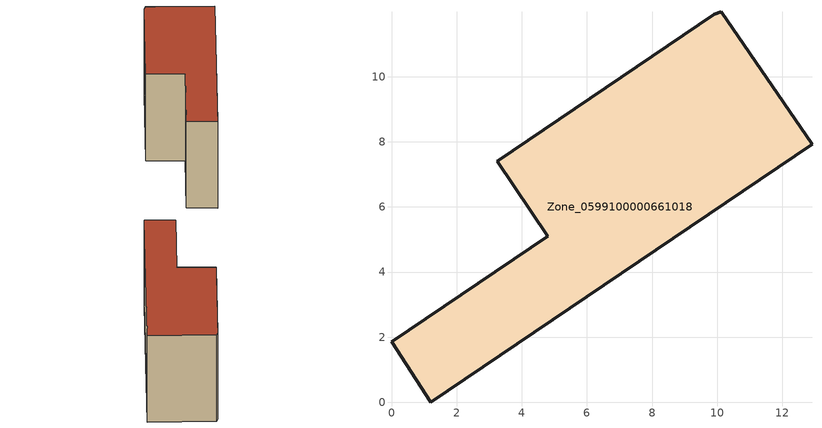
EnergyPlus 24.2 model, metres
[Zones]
Zone_0599100000661018
 floor ground (C_G): 3.25,7.41 9.91,11.91 10.12,11.99 12.91,7.93 1.21,0 0,1.86 4.79,5.11 z0
 wall outside (C_F): 9.91,11.91 3.25,7.41 4.79,5.11 0,1.86 1.21,0 12.91,7.93 10.12,11.99 9.91,11.91 z0:7.47
 roof outside (C_R): 1.21,0 12.91,7.93 10.12,11.99 9.91,11.91 3.25,7.41 4.79,5.11 0,1.86 z7.47
[BUILDING]
Pand.0599100000661018: North Axis=0; Terrain=City; Loads Convergence Tolerance Value=0.04; Temperature Convergence Tolerance Value=0.4; Solar Distribution=FullExterior; Maximum Number of Warmup Days=25; Minimum Number of Warmup Days=1
[Site:Location]
Rotterdam.The.Hague.AP_ZH_NLD Design_Conditions: Latitude=51.96; Longitude=4.45; Time Zone=1; Elevation=-4.5
[SITE:GROUNDTEMPERATURE:BUILDINGSURFACE]
18, 18, 18, 18, 18, 18, 18, 18, 18, 18, 18, 18
[MATERIAL] Thermal Absorptance=0.9; Solar Absorptance=0.7; Visible Absorptance=0.7
Name | Roughness | Thickness | Conductivity | Density | Specific Heat
G.TI.1946 | MediumSmooth | 0.15 | 1 | 540 | 1210
F.TI.1946 | Rough | 0.3 | 0.857143 | 1920 | 840
R.TI.1946 | MediumRough | 0.2 | 0.1 | 1500 | 1000
[CONSTRUCTION]
C_G: G.TI.1946
C_F: F.TI.1946
C_R: R.TI.1946
[ZONE]
Zone_0599100000661018: Type=1; Multiplier=1; Ceiling Height=Autocalculate; Volume=Autocalculate; Floor Area=autocalculate; Part of Total Floor Area=Yes
[ZONEINFILTRATION:DESIGNFLOWRATE]
Infil_Zone_0599100000661018: Zone or ZoneList or Space or SpaceList=Zone_0599100000661018; Schedule=AlwaysOn; Design Flow Rate Calculation Method=Flow/Area; Flow Rate per Floor Area=0.003; Constant Term Coefficient=1; Temperature Term Coefficient=0; Velocity Term Coefficient=0; Velocity Squared Term Coefficient=0
[HVACTEMPLATE:ZONE:IDEALLOADSAIRSYSTEM]
Zone_0599100000661018: Maximum Heating Supply Air Temperature=50; Minimum Cooling Supply Air Temperature=13; Maximum Heating Supply Air Humidity Ratio=0.0156; Minimum Cooling Supply Air Humidity Ratio=0.0077; Heating Limit=NoLimit; Cooling Limit=NoLimit; Dehumidification Control Type=ConstantSensibleHeatRatio; Cooling Sensible Heat Ratio=0.7; Dehumidification Setpoint=60; Humidification Control Type=None; Humidification Setpoint=30; Outdoor Air Method=None; Outdoor Air Flow Rate per Person=0.00944; Outdoor Air Flow Rate per Zone Floor Area=0; Outdoor Air Flow Rate per Zone=0; Demand Controlled Ventilation Type=None; Outdoor Air Economizer Type=NoEconomizer; Heat Recovery Type=None; Sensible Heat Recovery Effectiveness=0.7; Latent Heat Recovery Effectiveness=0.65
[ZONECONTROL:THERMOSTAT]
ThermostatControl_Zone_0599100000661018: Zone or ZoneList=Zone_0599100000661018; Control Type Schedule=DualSetpointControlType; Control 1=Thermostat_Zone_0599100000661018; Temperature Difference Between Cutout And Setpoint=0
[THERMOSTATSETPOINT:DUALSETPOINT]
Thermostat_Zone_0599100000661018: Heating Setpoint Temperature Schedule=HeatingSetpoint_Zone_0599100000661018; Cooling Setpoint Temperature Schedule=CoolingSetpoint_Zone_0599100000661018
[SCHEDULE:COMPACT]
HeatingSetpoint_Zone_0599100000661018: Through: 12/31, For: AllDays, Until: 24:00, 21
CoolingSetpoint_Zone_0599100000661018: Through: 12/31, For: AllDays, Until: 24:00, 24
DualSetpointControlType: Through: 12/31, For: AllDays, Until: 24:00, 4
AlwaysOn: Through: 12/31, For: AllDays, Until: 24:00, 1
